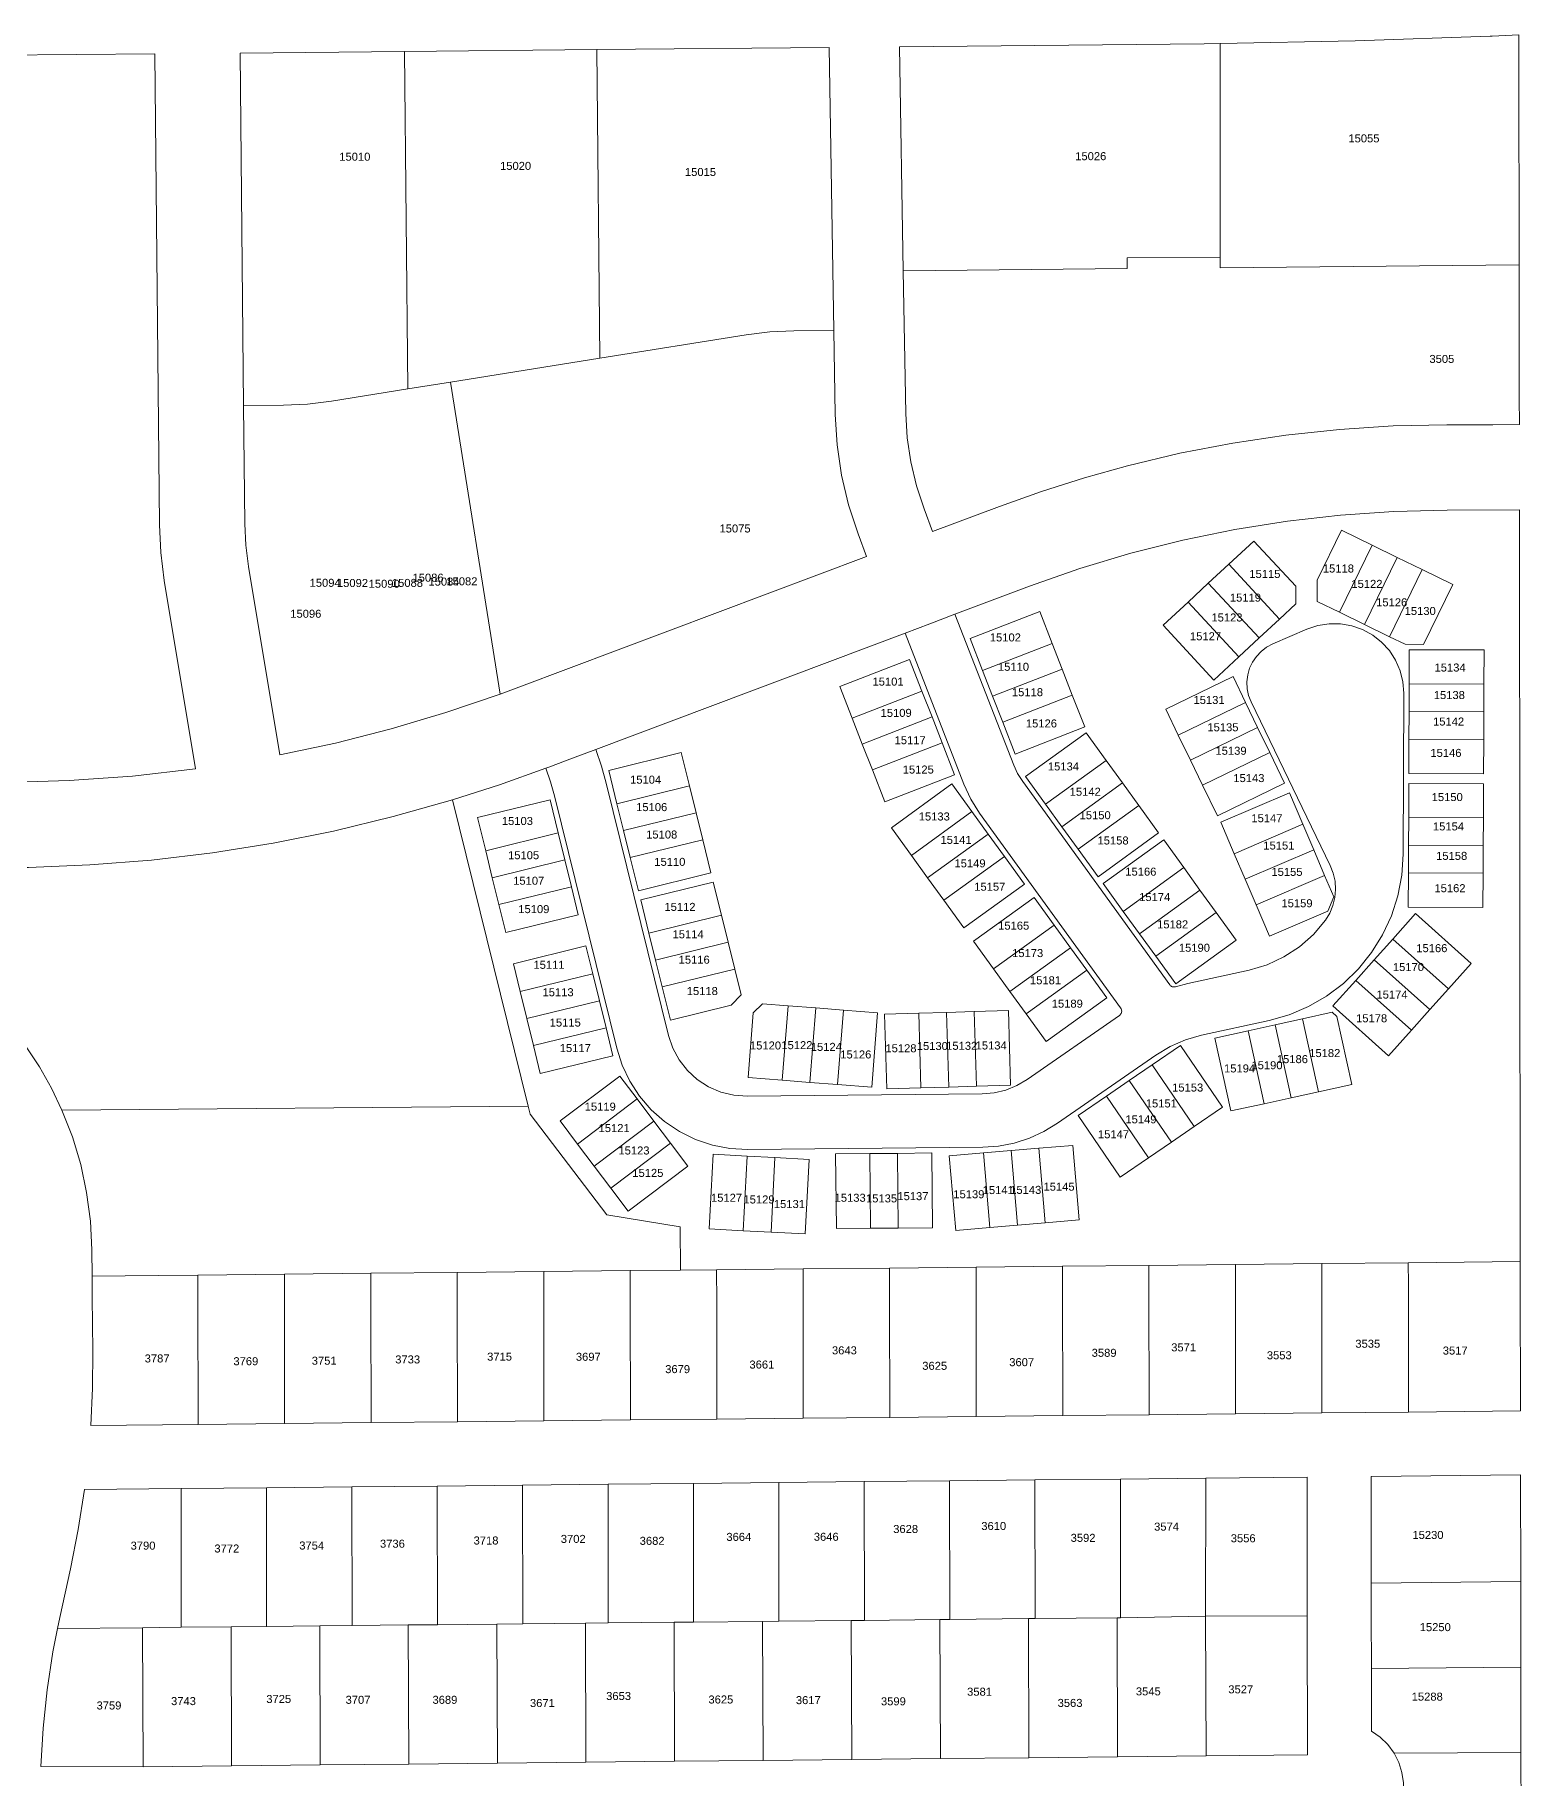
# Model space of a CAD drawing. Header units: feet. Extents: x 865220 to 5696323, y -2240498 to 1923703.
# Drawn here: x 2847644 to 2849036, y 958794 to 960427 of the extents above; entities that cross this region are included whole.
import ezdxf
from ezdxf.enums import TextEntityAlignment as Align

# ---------------------------------------------------------------- set-up
doc = ezdxf.new("R2010")
doc.units = ezdxf.units.FT
doc.header["$LTSCALE"] = 0.015
doc.header["$MEASUREMENT"] = 0
doc.layers.add('Dakota County Addresses', color=7, linetype='Continuous')
doc.layers.add('Dakota County Parcels', color=7, linetype='Continuous')
doc.styles.add('Dimensions 100', font='arial.ttf')

# ---------------------------------------------------------------- blocks, each defined once
blk = doc.blocks.new('ACMAP_ANN_TEMPLATE_Dakota County Addresses')
at = {"layer": 'Dakota County Addresses', "style": 'Dimensions 100'}
blk.add_attdef('DakotaCountyAddress', text='', height=50, dxfattribs=at).set_placement((0, 0), align=Align.CENTER)

msp = doc.modelspace()

# ---------------------------------------------------------------- linework, layer by layer
at = {"layer": 'Dakota County Parcels', "lineweight": 5}
for p, q in [((2849009.3, 960426.3), (2849007.2, 960426.2)), ((2849034.2, 960427.4), (2849009.3, 960426.3)), ((2849034.3, 960402.4), (2849034.2, 960427.4)), ((2847124.9, 960403.7), (2847756.5, 960409.7)), ((2847760.7, 959968.4), (2847756.5, 960409.7)), ((2847836.5, 960410.4), (2847990.4, 960411.9)), ((2847839.6, 960080.1), (2847836.5, 960410.4)), ((2847990.4, 960411.9), (2848170.4, 960413.6)), ((2847990.4, 960411.9), (2847993.4, 960095.6)), ((2848170.4, 960413.6), (2848388.1, 960415.7)), ((2848170.4, 960413.6), (2848173.2, 960124.4)), ((2848388.1, 960415.7), (2848392.6, 960150.3)), ((2848454.1, 960416.3), (2848739.4, 960419.1)), ((2848457.6, 960206.4), (2848454.1, 960416.3)), ((2848739.4, 960419.1), (2848754.3, 960419.5)), ((2848754.3, 960419.2), (2848754.5, 960219.2)), ((2849034.5, 960211.9), (2849034.3, 960402.4)), ((2848754.5, 960219.2), (2848667.4, 960218.4)), ((2848667.4, 960218.4), (2848667.4, 960208.4)), ((2848754.5, 960219.2), (2848754.5, 960209.2)), ((2848667.4, 960208.4), (2848457.6, 960206.4)), ((2848457.6, 960206.4), (2848459.9, 960072.7)), ((2848754.5, 960209.2), (2849034.5, 960211.9)), ((2849034.6, 960087.2), (2849034.5, 960211.9)), ((2848355.1, 960150), (2848392.6, 960150.3)), ((2848392.6, 960150.3), (2848393.9, 960071.6)), ((2848310.3, 960146.3), (2848173.2, 960124.4)), ((2848173.2, 960124.4), (2848033.3, 960102)), ((2848033.3, 960102), (2847993.4, 960095.6)), ((2848033.3, 960102), (2848080, 959809.6)), ((2847993.4, 960095.6), (2847921.9, 960084.2)), ((2849034.7, 960062.2), (2849034.6, 960087.2)), ((2847839.6, 960080.1), (2847877.1, 960080.4)), ((2847840.7, 959969.2), (2847839.6, 960080.1)), ((2848966.9, 960062.1), (2849009.7, 960062.1)), ((2849009.7, 960062.1), (2849034.7, 960062.2)), ((2848484.9, 959961.9), (2848547.6, 959985.5)), ((2848477, 959983.2), (2848484.9, 959961.9)), ((2848967, 959982.1), (2849034.8, 959982.2)), ((2849035.6, 959277.8), (2849034.8, 959982.2)), ((2848423.2, 959938.7), (2848415.2, 959959.9)), ((2848762.4, 959931.3), (2848785.8, 959953.1)), ((2848785.8, 959953.1), (2848825.2, 959910.7)), ((2848868.2, 959963.2), (2848845.2, 959916.3)), ((2848868.2, 959963.2), (2848896.9, 959949.2)), ((2848097.4, 959816.1), (2848423.2, 959938.7)), ((2848866.2, 959886.3), (2848896.9, 959949.2)), ((2848889.5, 959874.9), (2848920.3, 959937.7)), ((2848896.9, 959949.2), (2848920.3, 959937.7)), ((2848920.3, 959937.7), (2848943.6, 959926.3)), ((2847873.4, 959752.6), (2847844.2, 959929.2)), ((2848743.3, 959913.6), (2848762.4, 959931.3)), ((2848762.4, 959931.3), (2848810, 959880)), ((2848912.9, 959863.4), (2848943.6, 959926.3)), ((2848943.6, 959926.3), (2848972.4, 959912.3)), ((2847794.4, 959739.5), (2847765.2, 959916.2)), ((2848506, 959884.4), (2848575.8, 959910.7)), ((2848724.3, 959895.9), (2848743.3, 959913.6)), ((2848743.3, 959913.6), (2848791, 959862.3)), ((2848825.2, 959910.7), (2848825.4, 959894.3)), ((2848845.2, 959916.3), (2848845.4, 959896.5)), ((2848944.9, 959856.2), (2848972.4, 959912.3)), ((2848520.3, 959861.6), (2848585.5, 959887)), ((2848585.5, 959887), (2848597.1, 959857.2)), ((2848700.9, 959874.1), (2848724.3, 959895.9)), ((2848724.3, 959895.9), (2848772, 959844.6)), ((2848810, 959880), (2848825.4, 959894.3)), ((2848845.4, 959896.5), (2848866.2, 959886.3)), ((2848506, 959884.4), (2848561, 959743.2)), ((2848700.9, 959874.1), (2848748.5, 959822.8)), ((2848791, 959862.3), (2848810, 959880)), ((2848835.7, 959870.4), (2848803.6, 959856.6)), ((2848866.2, 959886.3), (2848889.5, 959874.9)), ((2848889.5, 959874.9), (2848912.9, 959863.4)), ((2848169.5, 959757.7), (2848459.2, 959866.8)), ((2848459.2, 959866.8), (2848514.4, 959725.1)), ((2848520.3, 959861.6), (2848531.9, 959831.8)), ((2848597.1, 959857.2), (2848531.9, 959831.8)), ((2848597.1, 959857.2), (2848606.5, 959833)), ((2848772, 959844.6), (2848791, 959862.3)), ((2848912.9, 959863.4), (2848927.6, 959856.3)), ((2848927.6, 959856.3), (2848944.9, 959856.2)), ((2848398.2, 959816.8), (2848463.4, 959842.2)), ((2848463.4, 959842.2), (2848475, 959812.4)), ((2848748.5, 959822.8), (2848772, 959844.6)), ((2848931.6, 959851.2), (2848931.5, 959819.2)), ((2848931.6, 959851.2), (2849001.6, 959851)), ((2849001.6, 959851), (2849001.5, 959819)), ((2848531.9, 959831.8), (2848541.3, 959807.6)), ((2848541.3, 959807.6), (2848606.5, 959833)), ((2848606.5, 959833), (2848615.9, 959808.7)), ((2848703.4, 959795.5), (2848766.5, 959826)), ((2848778.2, 959801.7), (2848766.5, 959826)), ((2848080, 959809.6), (2848097.4, 959816.1)), ((2848398.2, 959816.8), (2848409.8, 959787)), ((2848409.8, 959787), (2848475, 959812.4)), ((2848475, 959812.4), (2848484.5, 959788.2)), ((2848541.3, 959807.6), (2848550.7, 959783.4)), ((2848550.7, 959783.4), (2848615.9, 959808.7)), ((2848615.9, 959808.7), (2848627.5, 959778.9)), ((2848925.8, 959659.5), (2848926.4, 959810.5)), ((2848931.5, 959819.2), (2848931.4, 959793.2)), ((2848931.5, 959819.2), (2849001.5, 959819)), ((2849001.5, 959819), (2849001.4, 959793)), ((2848715.2, 959771.2), (2848703.4, 959795.5)), ((2848715.2, 959771.2), (2848778.2, 959801.7)), ((2848789.5, 959778.3), (2848778.2, 959801.7)), ((2848783.4, 959802.4), (2848857.6, 959648.9)), ((2848931.4, 959793.2), (2848931.3, 959767.3)), ((2848931.4, 959793.2), (2849001.4, 959793)), ((2849001.4, 959793), (2849001.3, 959767)), ((2848409.8, 959787), (2848419.2, 959762.8)), ((2848419.2, 959762.8), (2848484.5, 959788.2)), ((2848484.5, 959788.2), (2848493.9, 959763.9)), ((2848550.7, 959783.4), (2848562.3, 959753.5)), ((2848562.3, 959753.5), (2848627.5, 959778.9)), ((2848572.1, 959732.4), (2848628.8, 959773.4)), ((2848628.8, 959773.4), (2848647.6, 959747.5)), ((2848726.5, 959747.8), (2848789.5, 959778.3)), ((2848800.8, 959754.9), (2848789.5, 959778.3)), ((2848419.2, 959762.8), (2848428.6, 959738.6)), ((2848428.6, 959738.6), (2848493.9, 959763.9)), ((2848493.9, 959763.9), (2848505.5, 959734.1)), ((2848726.5, 959747.8), (2848715.2, 959771.2)), ((2848931.3, 959767.3), (2848931.1, 959735.3)), ((2848931.3, 959767.3), (2849001.3, 959767)), ((2849001.3, 959767), (2849001.1, 959735)), ((2848125.5, 959741.2), (2848122.7, 959740.1)), ((2848249.6, 959754.8), (2848181.6, 959738)), ((2848257.2, 959723.7), (2848249.6, 959754.8)), ((2848590.9, 959706.5), (2848647.6, 959747.5)), ((2848647.6, 959747.5), (2848662.8, 959726.5)), ((2848737.8, 959724.4), (2848726.5, 959747.8)), ((2848737.8, 959724.4), (2848800.8, 959754.9)), ((2848814.8, 959726.1), (2848800.8, 959754.9)), ((2848237.7, 959489.8), (2848179.3, 959726.3)), ((2848181.6, 959738), (2848189.3, 959706.9)), ((2848189.3, 959706.9), (2848257.2, 959723.7)), ((2848263.5, 959698.5), (2848257.2, 959723.7)), ((2848428.6, 959738.6), (2848440.2, 959708.7)), ((2848440.2, 959708.7), (2848505.5, 959734.1)), ((2848446.4, 959684.4), (2848503.1, 959725.5)), ((2848503.1, 959725.5), (2848521.9, 959699.5)), ((2848569.5, 959727.6), (2848707.2, 959537.2)), ((2848572.1, 959732.4), (2848590.9, 959706.5)), ((2848606.1, 959685.4), (2848662.8, 959726.5)), ((2848662.8, 959726.5), (2848678.1, 959705.4)), ((2848751.8, 959695.6), (2848737.8, 959724.4)), ((2848751.8, 959695.6), (2848814.8, 959726.1)), ((2848931.1, 959726), (2848931, 959694)), ((2848931.1, 959735.3), (2849001.1, 959735)), ((2848931.1, 959726), (2849001.1, 959725.7)), ((2849001.1, 959725.7), (2849001, 959693.7)), ((2848106.2, 959423.4), (2848035.3, 959710.5)), ((2848058.7, 959693.9), (2848126.7, 959710.6)), ((2848134.3, 959679.5), (2848126.7, 959710.6)), ((2848130.8, 959714.3), (2848189.2, 959477.8)), ((2848754.9, 959689.5), (2848819.3, 959717)), ((2848831.9, 959687.6), (2848819.3, 959717)), ((2848066.4, 959662.9), (2848058.7, 959693.9)), ((2848189.3, 959706.9), (2848195.5, 959681.7)), ((2848195.5, 959681.7), (2848263.5, 959698.5)), ((2848269.7, 959673.2), (2848263.5, 959698.5)), ((2848465.2, 959658.5), (2848521.9, 959699.5)), ((2848521.9, 959699.5), (2848537.1, 959678.5)), ((2848529, 959698.2), (2848661.2, 959515.5)), ((2848590.9, 959706.5), (2848606.1, 959685.4)), ((2848621.4, 959664.4), (2848678.1, 959705.4)), ((2848678.1, 959705.4), (2848696.8, 959679.5)), ((2848931, 959694), (2848930.9, 959668)), ((2848931, 959694), (2849001, 959693.7)), ((2849001, 959693.7), (2849000.9, 959667.7)), ((2848066.4, 959662.9), (2848134.3, 959679.5)), ((2848140.5, 959654.3), (2848134.3, 959679.5)), ((2848195.5, 959681.7), (2848201.8, 959656.4)), ((2848446.4, 959684.4), (2848465.2, 959658.5)), ((2848480.4, 959637.5), (2848537.1, 959678.5)), ((2848537.1, 959678.5), (2848552.3, 959657.4)), ((2848606.1, 959685.4), (2848621.4, 959664.4)), ((2848640.1, 959638.4), (2848696.8, 959679.5)), ((2848767.5, 959660.1), (2848754.9, 959689.5)), ((2848767.5, 959660.1), (2848831.9, 959687.6)), ((2848842.1, 959663.7), (2848831.9, 959687.6)), ((2848072.5, 959637.6), (2848066.4, 959662.9)), ((2848201.8, 959656.4), (2848269.7, 959673.2)), ((2848269.7, 959673.2), (2848277.4, 959642.2)), ((2848465.2, 959658.5), (2848480.4, 959637.5)), ((2848621.4, 959664.4), (2848640.1, 959638.4)), ((2848644.8, 959632), (2848701.5, 959673)), ((2848701.5, 959673), (2848720.3, 959647.1)), ((2848777.7, 959636.2), (2848767.5, 959660.1)), ((2848777.7, 959636.2), (2848842.1, 959663.7)), ((2848852.3, 959639.8), (2848842.1, 959663.7)), ((2848930.9, 959668), (2848930.8, 959642)), ((2848930.9, 959668), (2849000.9, 959667.7)), ((2849000.9, 959667.7), (2849000.8, 959641.7)), ((2848072.5, 959637.6), (2848140.5, 959654.3)), ((2848146.7, 959629), (2848140.5, 959654.3)), ((2848201.8, 959656.4), (2848209.4, 959625.4)), ((2848277.4, 959642.2), (2848209.4, 959625.4)), ((2848495.6, 959616.4), (2848552.3, 959657.4)), ((2848552.3, 959657.4), (2848571.1, 959631.5)), ((2848663.6, 959606), (2848720.3, 959647.1)), ((2848720.3, 959647.1), (2848735.5, 959626)), ((2848930.8, 959642), (2848930.6, 959610)), ((2848930.8, 959642), (2849000.8, 959641.7)), ((2849000.8, 959641.7), (2849000.6, 959609.7)), ((2848078.7, 959612.4), (2848072.5, 959637.6)), ((2848078.7, 959612.4), (2848146.7, 959629)), ((2848153.1, 959602.8), (2848146.7, 959629)), ((2848279.5, 959633.5), (2848211.6, 959616.7)), ((2848287.2, 959602.4), (2848279.5, 959633.5)), ((2848480.4, 959637.5), (2848495.6, 959616.4)), ((2848514.4, 959590.5), (2848571.1, 959631.5)), ((2848644.8, 959632), (2848663.6, 959606)), ((2848678.8, 959585), (2848735.5, 959626)), ((2848735.5, 959626), (2848750.8, 959604.9)), ((2848788, 959612.3), (2848777.7, 959636.2)), ((2848788, 959612.3), (2848852.3, 959639.8)), ((2848852.3, 959639.8), (2848860.9, 959619.8)), ((2848085.2, 959586.1), (2848078.7, 959612.4)), ((2848211.6, 959616.7), (2848219.3, 959585.7)), ((2848495.6, 959616.4), (2848514.4, 959590.5)), ((2848523.4, 959578), (2848580.1, 959619)), ((2848580.1, 959619), (2848598.9, 959593.1)), ((2848800.5, 959582.9), (2848788, 959612.3)), ((2848855.3, 959606.3), (2848860.9, 959619.8)), ((2848930.6, 959610), (2849000.6, 959609.7)), ((2848085.2, 959586.1), (2848153.1, 959602.8)), ((2848219.3, 959585.7), (2848287.2, 959602.4)), ((2848293.4, 959577.2), (2848287.2, 959602.4)), ((2848542.2, 959552.1), (2848598.9, 959593.1)), ((2848598.9, 959593.1), (2848614.1, 959572)), ((2848663.6, 959606), (2848678.8, 959585)), ((2848694.1, 959563.9), (2848750.8, 959604.9)), ((2848750.8, 959604.9), (2848769.5, 959579)), ((2848800.5, 959582.9), (2848855.3, 959606.3)), ((2848916.1, 959580.1), (2848937.5, 959603.9)), ((2848937.5, 959603.9), (2848989.6, 959557.2)), ((2848219.3, 959585.7), (2848225.5, 959560.4)), ((2848225.5, 959560.4), (2848293.4, 959577.2)), ((2848299.7, 959552), (2848293.4, 959577.2)), ((2848523.4, 959578), (2848542.2, 959552.1)), ((2848678.8, 959585), (2848694.1, 959563.9)), ((2848712.8, 959538), (2848769.5, 959579)), ((2848898.8, 959560.7), (2848916.1, 959580.1)), ((2848916.1, 959580.1), (2848968.3, 959533.4)), ((2848092.3, 959557), (2848160.3, 959573.7)), ((2848160.3, 959573.7), (2848166.7, 959547.4)), ((2848225.5, 959560.4), (2848231.7, 959535.2)), ((2848557.4, 959531), (2848614.1, 959572)), ((2848614.1, 959572), (2848629.4, 959551)), ((2848694.1, 959563.9), (2848712.8, 959538)), ((2848881.4, 959541.4), (2848898.8, 959560.7)), ((2848898.8, 959560.7), (2848950.9, 959514)), ((2848098.7, 959530.8), (2848092.3, 959557)), ((2848098.7, 959530.8), (2848166.7, 959547.4)), ((2848166.7, 959547.4), (2848172.9, 959522.2)), ((2848231.7, 959535.2), (2848299.7, 959552)), ((2848305.7, 959527.7), (2848299.7, 959552)), ((2848542.2, 959552.1), (2848557.4, 959531)), ((2848572.7, 959509.9), (2848629.4, 959551)), ((2848629.4, 959551), (2848648.1, 959525)), ((2848724.2, 959538.4), (2848781.6, 959551)), ((2848989.6, 959557.2), (2848968.3, 959533.4)), ((2848104.9, 959505.5), (2848098.7, 959530.8)), ((2848231.7, 959535.2), (2848239.4, 959504.1)), ((2848305.7, 959527.7), (2848296.3, 959518.2)), ((2848557.4, 959531), (2848572.7, 959509.9)), ((2848712.7, 959535.4), (2848724.2, 959538.4)), ((2848860.1, 959517.5), (2848881.4, 959541.4)), ((2848881.4, 959541.4), (2848933.6, 959494.7)), ((2848968.3, 959533.4), (2848950.9, 959514)), ((2848104.9, 959505.5), (2848172.9, 959522.2)), ((2848172.9, 959522.2), (2848179.1, 959496.9)), ((2848239.4, 959504.1), (2848296.3, 959518.2)), ((2848317.1, 959510.8), (2848325.7, 959519.5)), ((2848325.7, 959519.5), (2848349.7, 959517.6)), ((2848349.7, 959517.6), (2848344.2, 959447.9)), ((2848349.7, 959517.6), (2848375.7, 959515.6)), ((2848375.7, 959515.6), (2848370.1, 959445.8)), ((2848375.7, 959515.6), (2848401.6, 959513.5)), ((2848401.6, 959513.5), (2848396.1, 959443.8)), ((2848401.6, 959513.5), (2848433.5, 959511)), ((2848433.5, 959511), (2848428, 959441.2)), ((2848472.1, 959510.6), (2848498.1, 959511.3)), ((2848498.1, 959511.3), (2848524.1, 959512.1)), ((2848498.1, 959511.3), (2848500.1, 959441.4)), ((2848524.1, 959512.1), (2848556, 959513)), ((2848524.1, 959512.1), (2848526.1, 959442.1)), ((2848556, 959513), (2848558.1, 959443.1)), ((2848591.4, 959484), (2848648.1, 959525)), ((2848831.4, 959505.3), (2848859.3, 959511.5)), ((2848859.3, 959511.5), (2848863.6, 959507.6)), ((2848860.1, 959517.5), (2848912.2, 959470.8)), ((2848950.9, 959514), (2848933.6, 959494.7)), ((2848111.1, 959480.3), (2848104.9, 959505.5)), ((2848111.1, 959480.3), (2848179.1, 959496.9)), ((2848179.1, 959496.9), (2848185.5, 959470.7)), ((2848317.1, 959510.8), (2848312.3, 959450.4)), ((2848440.1, 959509.6), (2848472.1, 959510.6)), ((2848440.1, 959509.6), (2848442.2, 959439.7)), ((2848472.1, 959510.6), (2848474.1, 959440.6)), ((2848572.7, 959509.9), (2848591.4, 959484)), ((2848660, 959508.5), (2848573.5, 959448.4)), ((2848736.8, 959489.9), (2848800.2, 959503.9)), ((2848780.6, 959494.2), (2848806, 959499.8)), ((2848806, 959499.8), (2848831.4, 959505.3)), ((2848806, 959499.8), (2848821, 959431.4)), ((2848831.4, 959505.3), (2848846.4, 959437)), ((2848863.6, 959507.6), (2848877.7, 959443.9)), ((2848933.6, 959494.7), (2848912.2, 959470.8)), ((2848117.5, 959454.1), (2848111.1, 959480.3)), ((2848690.8, 959462.2), (2848717.2, 959480.2)), ((2848717.2, 959480.2), (2848756.6, 959422.4)), ((2848749.3, 959487.3), (2848780.6, 959494.2)), ((2848749.3, 959487.3), (2848764.4, 959419)), ((2848780.6, 959494.2), (2848795.6, 959425.8)), ((2848117.5, 959454.1), (2848185.5, 959470.7)), ((2848602, 959407.4), (2848694.2, 959471.3)), ((2848669.3, 959447.5), (2848690.8, 959462.2)), ((2848690.8, 959462.2), (2848730.2, 959404.4)), ((2848136.2, 959409.6), (2848192, 959451.7)), ((2848208.3, 959430.2), (2848192, 959451.7)), ((2848312.3, 959450.4), (2848344.2, 959447.9)), ((2848344.2, 959447.9), (2848370.1, 959445.8)), ((2848370.1, 959445.8), (2848396.1, 959443.8)), ((2848647.8, 959432.9), (2848669.3, 959447.5)), ((2848669.3, 959447.5), (2848708.7, 959389.7)), ((2848152.4, 959388), (2848208.3, 959430.2)), ((2848223.9, 959409.4), (2848208.3, 959430.2)), ((2848531.5, 959435), (2848311.3, 959432.8)), ((2848396.1, 959443.8), (2848428, 959441.2)), ((2848442.2, 959439.7), (2848474.1, 959440.6)), ((2848474.1, 959440.6), (2848500.1, 959441.4)), ((2848500.1, 959441.4), (2848526.1, 959442.1)), ((2848526.1, 959442.1), (2848558.1, 959443.1)), ((2848621.4, 959414.8), (2848647.8, 959432.9)), ((2848647.8, 959432.9), (2848687.3, 959375.1)), ((2848821, 959431.4), (2848795.6, 959425.8)), ((2848846.4, 959437), (2848821, 959431.4)), ((2848877.7, 959443.9), (2848846.4, 959437)), ((2848106.2, 959423.4), (2847669.4, 959419.7)), ((2848108, 959416), (2848106.2, 959423.4)), ((2848179.8, 959321.5), (2848108, 959416)), ((2848621.4, 959414.8), (2848660.8, 959357)), ((2848756.6, 959422.4), (2848730.2, 959404.4)), ((2848795.6, 959425.8), (2848764.4, 959419)), ((2848152.4, 959388), (2848136.2, 959409.6)), ((2848168.1, 959367.3), (2848223.9, 959409.4)), ((2848239.6, 959388.7), (2848223.9, 959409.4)), ((2848730.2, 959404.4), (2848708.7, 959389.7)), ((2848168.1, 959367.3), (2848152.4, 959388)), ((2848183.7, 959346.5), (2848239.6, 959388.7)), ((2848255.9, 959367.1), (2848239.6, 959388.7)), ((2848311.8, 959382.8), (2848532, 959385.1)), ((2848532.6, 959379.6), (2848558.5, 959381.8)), ((2848558.5, 959381.8), (2848584.4, 959384)), ((2848558.5, 959381.8), (2848564.5, 959312)), ((2848584.4, 959384), (2848616.3, 959386.7)), ((2848584.4, 959384), (2848590.4, 959314.2)), ((2848616.3, 959386.7), (2848622.3, 959316.9)), ((2848708.7, 959389.7), (2848687.3, 959375.1)), ((2848183.7, 959346.5), (2848168.1, 959367.3)), ((2848200, 959325), (2848255.9, 959367.1)), ((2848275.8, 959308.5), (2848279.5, 959378.4)), ((2848279.5, 959378.4), (2848311.4, 959376.7)), ((2848307.7, 959306.8), (2848311.4, 959376.7)), ((2848311.4, 959376.7), (2848337.4, 959375.3)), ((2848333.7, 959305.4), (2848337.4, 959375.3)), ((2848337.4, 959375.3), (2848369.4, 959373.6)), ((2848365.7, 959303.7), (2848369.4, 959373.6)), ((2848394.2, 959378.7), (2848426.2, 959379)), ((2848394.9, 959308.7), (2848394.2, 959378.7)), ((2848426.2, 959379), (2848452.2, 959379.2)), ((2848426.9, 959309), (2848426.2, 959379)), ((2848452.2, 959379.2), (2848484.2, 959379.6)), ((2848452.9, 959309.3), (2848452.2, 959379.2)), ((2848484.9, 959309.6), (2848484.2, 959379.6)), ((2848500.7, 959376.8), (2848532.6, 959379.6)), ((2848500.7, 959376.8), (2848506.7, 959307.1)), ((2848532.6, 959379.6), (2848538.6, 959309.8)), ((2848687.3, 959375.1), (2848660.8, 959357)), ((2848200, 959325), (2848183.7, 959346.5)), ((2848248.7, 959310.3), (2848179.8, 959321.5)), ((2848622.3, 959316.9), (2848590.4, 959314.2)), ((2848249, 959269.8), (2848248.7, 959310.3)), ((2848307.7, 959306.8), (2848275.8, 959308.5)), ((2848333.7, 959305.4), (2848307.7, 959306.8)), ((2848365.7, 959303.7), (2848333.7, 959305.4)), ((2848426.9, 959309), (2848394.9, 959308.7)), ((2848452.9, 959309.3), (2848426.9, 959309)), ((2848484.9, 959309.6), (2848452.9, 959309.3)), ((2848538.6, 959309.8), (2848506.7, 959307.1)), ((2848564.5, 959312), (2848538.6, 959309.8)), ((2848590.4, 959314.2), (2848564.5, 959312)), ((2847697.7, 959264.2), (2847697.5, 959289)), ((2847796.8, 959265.2), (2847877.8, 959266)), ((2847877.8, 959266), (2847958.8, 959266.9)), ((2847958.8, 959266.9), (2848039.8, 959267.7)), ((2848039.8, 959267.7), (2848120.8, 959268.5)), ((2848120.8, 959268.5), (2848201.7, 959269.4)), ((2848201.7, 959269.4), (2848249, 959269.8)), ((2848249, 959269.8), (2848282.7, 959270.2)), ((2848282.7, 959270.2), (2848363.7, 959271)), ((2848363.7, 959271), (2848444.7, 959271.8)), ((2848444.7, 959271.8), (2848525.7, 959272.7)), ((2848525.7, 959272.7), (2848606.7, 959273.5)), ((2848606.7, 959273.5), (2848687.7, 959274.3)), ((2848687.7, 959274.3), (2848768.7, 959275.1)), ((2848768.7, 959275.1), (2848849.6, 959276)), ((2848849.6, 959276), (2848930.6, 959276.8)), ((2848930.6, 959276.8), (2849035.6, 959277.8)), ((2847697.7, 959264.2), (2847759.5, 959264.8)), ((2847759.5, 959264.8), (2847796.8, 959265.2)), ((2848768.8, 959135.1), (2848849.8, 959136)), ((2848849.8, 959136), (2848930.8, 959136.8)), ((2848930.8, 959136.8), (2849035.8, 959137.9)), ((2847696.5, 959124.2), (2847797, 959125.2)), ((2847797, 959125.2), (2847878, 959126.1)), ((2847878, 959126.1), (2847959, 959126.9)), ((2847959, 959126.9), (2848039.9, 959127.7)), ((2848039.9, 959127.7), (2848120.9, 959128.5)), ((2848120.9, 959128.5), (2848201.9, 959129.4)), ((2848201.9, 959129.4), (2848282.9, 959130.2)), ((2848282.9, 959130.2), (2848363.9, 959131)), ((2848363.9, 959131), (2848444.9, 959131.8)), ((2848444.9, 959131.8), (2848525.9, 959132.7)), ((2848525.9, 959132.7), (2848606.9, 959133.5)), ((2848606.9, 959133.5), (2848687.8, 959134.3)), ((2848687.8, 959134.3), (2848768.8, 959135.1)), ((2848181, 959069.1), (2848261, 959070)), ((2848261, 959070), (2848341, 959070.8)), ((2848261.1, 958940), (2848261, 959070)), ((2848341, 959070.8), (2848420.9, 959071.6)), ((2848341.1, 958940.8), (2848341, 959070.8)), ((2848420.9, 959071.6), (2848500.9, 959072.4)), ((2848421.1, 958941.6), (2848420.9, 959071.6)), ((2848500.9, 959072.4), (2848580.9, 959073.2)), ((2848501.1, 958942.4), (2848500.9, 959072.4)), ((2848580.9, 959073.2), (2848660.9, 959074)), ((2848581.1, 958943.2), (2848580.9, 959073.2)), ((2848660.9, 959074), (2848740.9, 959074.9)), ((2848661.1, 958944.1), (2848660.9, 959074)), ((2848740.8, 958945.6), (2848740.9, 959074.9)), ((2848740.9, 959074.9), (2848835.9, 959075.8)), ((2848835.9, 959075.8), (2848836, 958945.8)), ((2848895.9, 959076.4), (2849035.8, 959077.9)), ((2848896, 958976.4), (2848895.9, 959076.4)), ((2849035.8, 959077.9), (2849036, 958977.9)), ((2847690.5, 959064.1), (2847781.1, 959065.1)), ((2847781.1, 959065.1), (2847861, 959065.9)), ((2847781.2, 958935.1), (2847781.1, 959065.1)), ((2847861, 959065.9), (2847941, 959066.7)), ((2847861.2, 958935.9), (2847861, 959065.9)), ((2847941, 959066.7), (2848021, 959067.5)), ((2847941.2, 958936.7), (2847941, 959066.7)), ((2848021, 959067.5), (2848101, 959068.3)), ((2848021.2, 958937.5), (2848021, 959067.5)), ((2848101, 959068.3), (2848181, 959069.1)), ((2848101.2, 958938.3), (2848101, 959068.3)), ((2848181.1, 958939.2), (2848181, 959069.1)), ((2847667.4, 958944.3), (2847677.4, 958989.8)), ((2848896, 958976.4), (2849036, 958977.9)), ((2848896, 958946.4), (2848896, 958976.4)), ((2849036, 958977.9), (2849036.1, 958897.9)), ((2847667.4, 958944.3), (2847665.2, 958933.9)), ((2848159.9, 958938.9), (2848181.1, 958939.2)), ((2848181.1, 958939.2), (2848242.8, 958939.8)), ((2848242.8, 958939.8), (2848261.1, 958940)), ((2848243.3, 958809.6), (2848242.8, 958939.8)), ((2848261.1, 958940), (2848325.8, 958940.6)), ((2848325.8, 958940.6), (2848341.1, 958940.8)), ((2848326.3, 958810.4), (2848325.8, 958940.6)), ((2848341.1, 958940.8), (2848408.8, 958941.5)), ((2848408.8, 958941.5), (2848421.1, 958941.6)), ((2848409.3, 958811.2), (2848408.8, 958941.5)), ((2848421.1, 958941.6), (2848491.8, 958942.3)), ((2848491.8, 958942.3), (2848501.1, 958942.4)), ((2848492.3, 958812.1), (2848491.8, 958942.3)), ((2848501.1, 958942.4), (2848574.8, 958943.2)), ((2848574.8, 958943.2), (2848581.1, 958943.2)), ((2848575.2, 958812.9), (2848574.8, 958943.2)), ((2848581.1, 958943.2), (2848657.8, 958944)), ((2848657.8, 958944), (2848661.1, 958944.1)), ((2848658.2, 958813.8), (2848657.8, 958944)), ((2848661.1, 958944.1), (2848740.8, 958945.6)), ((2848740.8, 958945.6), (2848836, 958945.8)), ((2848741.2, 958814.6), (2848740.8, 958945.6)), ((2848836, 958945.8), (2848836.2, 958815.6)), ((2848896, 958946.4), (2848896.1, 958896.5)), ((2847665.2, 958933.9), (2847661, 958912)), ((2847665.2, 958933.9), (2847744.9, 958934.7)), ((2847744.9, 958934.7), (2847760.6, 958934.9)), ((2847745.4, 958804.5), (2847744.9, 958934.7)), ((2847760.6, 958934.9), (2847781.2, 958935.1)), ((2847781.2, 958935.1), (2847827.9, 958935.6)), ((2847827.9, 958935.6), (2847861.2, 958935.9)), ((2847828.4, 958805.4), (2847827.9, 958935.6)), ((2847861.2, 958935.9), (2847910.9, 958936.4)), ((2847910.9, 958936.4), (2847941.2, 958936.7)), ((2847911.3, 958806.2), (2847910.9, 958936.4)), ((2847941.2, 958936.7), (2847993.9, 958937.3)), ((2847993.9, 958937.3), (2848021.2, 958937.5)), ((2847994.3, 958807), (2847993.9, 958937.3)), ((2848021.2, 958937.5), (2848076.9, 958938.1)), ((2848076.9, 958938.1), (2848101.2, 958938.3)), ((2848077.3, 958807.9), (2848076.9, 958938.1)), ((2848101.2, 958938.3), (2848159.9, 958938.9)), ((2848160.3, 958808.7), (2848159.9, 958938.9)), ((2848896.1, 958896.5), (2849036.1, 958897.9)), ((2848896.1, 958896.5), (2848896.2, 958837.9)), ((2849036.1, 958897.9), (2849036.2, 958817.9)), ((2848077.3, 958807.9), (2848160.3, 958808.7)), ((2848160.3, 958808.7), (2848243.3, 958809.6)), ((2848243.3, 958809.6), (2848326.3, 958810.4)), ((2848326.3, 958810.4), (2848409.3, 958811.2)), ((2848409.3, 958811.2), (2848492.3, 958812.1)), ((2848492.3, 958812.1), (2848575.2, 958812.9)), ((2848575.2, 958812.9), (2848658.2, 958813.8)), ((2848658.2, 958813.8), (2848741.2, 958814.6)), ((2848741.2, 958814.6), (2848836.2, 958815.6)), ((2848917.4, 958817.2), (2849036.2, 958817.9)), ((2849036.2, 958817.9), (2849036.3, 958665.6)), ((2847649.7, 958804.7), (2847745.4, 958804.5)), ((2847745.4, 958804.5), (2847828.4, 958805.4)), ((2847828.4, 958805.4), (2847911.3, 958806.2)), ((2847911.3, 958806.2), (2847994.3, 958807)), ((2847994.3, 958807), (2848077.3, 958807.9))]:
    msp.add_line(p, q, dxfattribs=at)
for points in [[(2848754.3, 960419.2), (2848880.8, 960421.7), (2849007.2, 960426.2)], [(2848310.3, 960146.3), (2848332.7, 960149), (2848355.1, 960150)], [(2847877.1, 960080.4), (2847899.5, 960081.5), (2847921.9, 960084.2)], [(2848415.2, 959959.9), (2848406.3, 959987), (2848399.8, 960014.8), (2848395.6, 960043.1), (2848393.9, 960071.6)], [(2848459.9, 960072.7), (2848461.3, 960049.8), (2848464.6, 960027.2), (2848469.8, 960004.9), (2848477, 959983.2)], [(2848966.9, 960062.1), (2848916.5, 960061), (2848866.2, 960057.7), (2848816, 960052.3), (2848766.2, 960044.9), (2848716.7, 960035.3), (2848667.7, 960023.6)], [(2848667.7, 960023.6), (2848627.2, 960012.3), (2848587.2, 959999.6), (2848547.6, 959985.5)], [(2847765.2, 959916.2), (2847762, 959942.2), (2847760.7, 959968.4)], [(2847844.2, 959929.2), (2847841.7, 959949.1), (2847840.7, 959969.2)], [(2848575.8, 959910.7), (2848623, 959927.2), (2848670.8, 959941.6), (2848719.3, 959953.8), (2848768.2, 959963.9), (2848817.5, 959971.8), (2848867.2, 959977.4), (2848917, 959980.9), (2848967, 959982.1)], [(2848459.2, 959866.8), (2848482.6, 959875.6), (2848506, 959884.4)], [(2848926.4, 959810.5), (2848925.6, 959821.2), (2848923, 959831.6), (2848918.8, 959841.4), (2848912.9, 959850.4), (2848905.7, 959858.3), (2848897.3, 959865), (2848887.9, 959870.1), (2848877.8, 959873.6), (2848867.2, 959875.5), (2848856.5, 959875.5), (2848845.9, 959873.8), (2848835.7, 959870.4)], [(2848803.6, 959856.6), (2848797.9, 959853.5), (2848792.8, 959849.6), (2848788.3, 959845), (2848784.7, 959839.6), (2848781.9, 959833.8), (2848780.2, 959827.6), (2848779.4, 959821.2), (2848779.7, 959814.7), (2848781.1, 959808.4), (2848783.4, 959802.4)], [(2847873.4, 959752.6), (2847925.8, 959763.8), (2847977.8, 959777.1), (2848029.2, 959792.4), (2848080, 959809.6)], [(2848125.5, 959741.2), (2848147.8, 959749.6), (2848169.5, 959757.7)], [(2848179.3, 959726.3), (2848174.9, 959742.2), (2848169.5, 959757.7)], [(2847380.2, 959745.4), (2847439, 959737), (2847498.1, 959731.1), (2847557.4, 959727.8), (2847616.8, 959726.9), (2847676.2, 959728.6), (2847735.4, 959732.8), (2847794.4, 959739.5)], [(2848122.7, 959740.1), (2848079.2, 959724.6), (2848035.3, 959710.5)], [(2848130.8, 959714.3), (2848127.1, 959727.3), (2848122.7, 959740.1)], [(2848561, 959743.2), (2848564.7, 959735.1), (2848569.5, 959727.6)], [(2848514.4, 959725.1), (2848520.8, 959711.2), (2848529, 959698.2)], [(2848035.3, 959710.5), (2847979.8, 959694.8), (2847923.8, 959681.3), (2847867.3, 959670), (2847810.4, 959661), (2847753.2, 959654.1), (2847695.7, 959649.5), (2847638.1, 959647.2), (2847580.5, 959647.1)], [(2848800.2, 959503.9), (2848819.1, 959509.2), (2848837.1, 959516.9), (2848854.1, 959526.7), (2848869.8, 959538.5), (2848883.9, 959552.2), (2848896.2, 959567.4), (2848906.6, 959584.1), (2848914.9, 959601.9), (2848920.9, 959620.6), (2848924.5, 959639.9), (2848925.8, 959659.5)], [(2848857.6, 959648.9), (2848860.4, 959641.8), (2848862.1, 959634.3), (2848862.6, 959626.6), (2848861.9, 959619), (2848860.1, 959611.5), (2848857.1, 959604.5), (2848853.1, 959597.9)], [(2848853.1, 959597.9), (2848841.9, 959584.5), (2848828.8, 959572.9), (2848814.2, 959563.3), (2848798.4, 959556), (2848781.6, 959551)], [(2848707.2, 959537.2), (2848707.7, 959536.6), (2848708.3, 959536.1), (2848708.9, 959535.7), (2848709.6, 959535.4), (2848710.4, 959535.2), (2848711.1, 959535.2), (2848711.9, 959535.2), (2848712.7, 959535.4)], [(2848661.2, 959515.5), (2848661.6, 959514.8), (2848661.9, 959514.1), (2848662.1, 959513.3), (2848662.2, 959512.5), (2848662.1, 959511.7), (2848661.9, 959511), (2848661.6, 959510.2), (2848661.1, 959509.6), (2848660.6, 959509), (2848660, 959508.5)], [(2847635.8, 959479.2), (2847648.4, 959460.2), (2847659.6, 959440.3), (2847669.4, 959419.7)], [(2848311.3, 959432.8), (2848298.8, 959433.7), (2848286.6, 959436.7), (2848275.1, 959441.7), (2848264.6, 959448.5), (2848255.4, 959457), (2848247.7, 959466.9), (2848241.7, 959477.9), (2848237.7, 959489.8)], [(2848694.2, 959471.3), (2848707.6, 959479.4), (2848721.9, 959485.6), (2848736.8, 959489.9)], [(2848311.8, 959382.8), (2848295.1, 959383.8), (2848278.7, 959386.9), (2848262.8, 959392.3), (2848247.8, 959399.7), (2848234, 959409), (2848221.5, 959420.1), (2848210.6, 959432.8), (2848201.4, 959446.8), (2848194.3, 959461.9), (2848189.2, 959477.8)], [(2848573.5, 959448.4), (2848563.9, 959442.8), (2848553.5, 959438.6), (2848542.6, 959436), (2848531.5, 959435)], [(2847669.4, 959419.7), (2847679.2, 959394.6), (2847687, 959368.9), (2847692.6, 959342.5), (2847696.1, 959315.8), (2847697.5, 959289)], [(2848602, 959407.4), (2848589.3, 959399.6), (2848575.7, 959393.4), (2848561.5, 959388.9), (2848546.9, 959386.1), (2848532, 959385.1)], [(2847878, 959126.1), (2847877.8, 959246.1), (2847877.8, 959266)], [(2847959, 959126.9), (2847958.8, 959236.9), (2847958.8, 959246.9), (2847958.8, 959266.9)], [(2848039.9, 959127.7), (2848039.8, 959237.7), (2848039.8, 959267.7)], [(2848120.9, 959128.5), (2848120.8, 959238.5), (2848120.8, 959268.5)], [(2848201.9, 959129.4), (2848201.8, 959239.4), (2848201.7, 959269.4)], [(2848282.9, 959130.2), (2848282.8, 959240.2), (2848282.7, 959270.2)], [(2848363.9, 959131), (2848363.8, 959241), (2848363.7, 959271)], [(2848444.9, 959131.8), (2848444.7, 959241.8), (2848444.7, 959271.8)], [(2848525.9, 959132.7), (2848525.7, 959242.7), (2848525.7, 959252.7), (2848525.7, 959272.7)], [(2848606.9, 959133.5), (2848606.7, 959253.5), (2848606.7, 959273.5)], [(2848687.8, 959134.3), (2848687.7, 959254.3), (2848687.7, 959274.3)], [(2848768.8, 959135.1), (2848768.7, 959255.1), (2848768.7, 959275.1)], [(2848849.8, 959136), (2848849.7, 959256), (2848849.6, 959276)], [(2848930.8, 959136.8), (2848930.7, 959256.8), (2848930.6, 959276.8)], [(2849035.8, 959137.9), (2849035.6, 959257.9), (2849035.6, 959277.8)], [(2847698.4, 959194.2), (2847697.9, 959244.2), (2847697.7, 959264.2)], [(2847797, 959125.2), (2847796.8, 959245.2), (2847796.8, 959265.2)], [(2847696.5, 959124.2), (2847698.1, 959159.2), (2847698.4, 959194.2)], [(2847677.4, 958989.8), (2847684.7, 959026.9), (2847690.5, 959064.1)], [(2847661, 958912), (2847655.6, 958876.4), (2847651.8, 958840.6), (2847649.7, 958804.7)], [(2848896.2, 958837.9), (2848904.4, 958832.2), (2848911.5, 958825.2), (2848917.4, 958817.2)], [(2848917.4, 958817.2), (2848921.8, 958808.4), (2848924.7, 958799.1), (2848926.1, 958789.4), (2848925.9, 958779.6), (2848924.1, 958770), (2848920.7, 958760.8), (2848915.9, 958752.3)]]:
    msp.add_lwpolyline(points, dxfattribs=at)

# ---------------------------------------------------------------- block references
at = {"layer": 'Dakota County Addresses', "lineweight": 5, "xscale": 0.15, "yscale": 0.15, "zscale": 0.15}
for p, values in [((2848889.1, 960326.7), {'DakotaCountyAddress': '15055'}), ((2847943.8, 960309.5), {'DakotaCountyAddress': '15010'}), ((2848633.2, 960310), {'DakotaCountyAddress': '15026'}), ((2848094.4, 960300.9), {'DakotaCountyAddress': '15020'}), ((2848267.6, 960295.2), {'DakotaCountyAddress': '15015'}), ((2848962.1, 960120), {'DakotaCountyAddress': '3505'}), ((2848300, 959961.1), {'DakotaCountyAddress': '15075'}), ((2848012.4, 959915), {'DakotaCountyAddress': '15086'}), ((2848796.3, 959918.5), {'DakotaCountyAddress': '15115'}), ((2848865.2, 959923.6), {'DakotaCountyAddress': '15118'}), ((2847916, 959910.2), {'DakotaCountyAddress': '15094'}), ((2847941.6, 959910), {'DakotaCountyAddress': '15092'}), ((2847971.3, 959909.3), {'DakotaCountyAddress': '15090'}), ((2847993.1, 959910.1), {'DakotaCountyAddress': '15088'}), ((2848027.3, 959911.3), {'DakotaCountyAddress': '15084'}), ((2848044.1, 959911.6), {'DakotaCountyAddress': '15082'}), ((2848778.1, 959896.3), {'DakotaCountyAddress': '15119'}), ((2848891.9, 959909.2), {'DakotaCountyAddress': '15122'}), ((2847897.9, 959881.2), {'DakotaCountyAddress': '15096'}), ((2848915.1, 959891.9), {'DakotaCountyAddress': '15126'}), ((2848941.8, 959883.8), {'DakotaCountyAddress': '15130'}), ((2848760.8, 959877.7), {'DakotaCountyAddress': '15123'}), ((2848553.2, 959859), {'DakotaCountyAddress': '15102'}), ((2848740.7, 959860.1), {'DakotaCountyAddress': '15127'}), ((2848560.8, 959831.5), {'DakotaCountyAddress': '15110'}), ((2848969.8, 959830.8), {'DakotaCountyAddress': '15134'}), ((2848443.3, 959817.6), {'DakotaCountyAddress': '15101'}), ((2848573.9, 959807.7), {'DakotaCountyAddress': '15118'}), ((2848744, 959800.4), {'DakotaCountyAddress': '15131'}), ((2848969.1, 959805), {'DakotaCountyAddress': '15138'}), ((2848450.9, 959788.3), {'DakotaCountyAddress': '15109'}), ((2848587, 959778.4), {'DakotaCountyAddress': '15126'}), ((2848757, 959774.8), {'DakotaCountyAddress': '15135'}), ((2848968.4, 959780.2), {'DakotaCountyAddress': '15142'}), ((2848464, 959762.7), {'DakotaCountyAddress': '15117'}), ((2848764.6, 959752.8), {'DakotaCountyAddress': '15139'}), ((2848965.9, 959750.8), {'DakotaCountyAddress': '15146'}), ((2848471.6, 959735.2), {'DakotaCountyAddress': '15125'}), ((2848607.6, 959738.1), {'DakotaCountyAddress': '15134'}), ((2848216.2, 959725.7), {'DakotaCountyAddress': '15104'}), ((2848781.3, 959727.2), {'DakotaCountyAddress': '15143'}), ((2848221.9, 959700), {'DakotaCountyAddress': '15106'}), ((2848628, 959714.4), {'DakotaCountyAddress': '15142'}), ((2848967.1, 959709.4), {'DakotaCountyAddress': '15150'}), ((2848096.1, 959687), {'DakotaCountyAddress': '15103'}), ((2848486.6, 959691.2), {'DakotaCountyAddress': '15133'}), ((2848637.3, 959692.4), {'DakotaCountyAddress': '15150'}), ((2848798.2, 959689.6), {'DakotaCountyAddress': '15147'}), ((2848231.3, 959674.3), {'DakotaCountyAddress': '15108'}), ((2848507, 959669.3), {'DakotaCountyAddress': '15141'}), ((2848654.1, 959668.7), {'DakotaCountyAddress': '15158'}), ((2848968.3, 959681.9), {'DakotaCountyAddress': '15154'}), ((2848101.9, 959654.9), {'DakotaCountyAddress': '15105'}), ((2848809.4, 959664), {'DakotaCountyAddress': '15151'}), ((2848971.3, 959654.3), {'DakotaCountyAddress': '15158'}), ((2848238.9, 959648.7), {'DakotaCountyAddress': '15110'}), ((2848520.1, 959647.3), {'DakotaCountyAddress': '15149'}), ((2848680.1, 959639.5), {'DakotaCountyAddress': '15166'}), ((2848817, 959639.3), {'DakotaCountyAddress': '15155'}), ((2848106.7, 959631), {'DakotaCountyAddress': '15107'}), ((2848538.6, 959625.4), {'DakotaCountyAddress': '15157'}), ((2848969.7, 959624), {'DakotaCountyAddress': '15162'}), ((2848111.5, 959604.4), {'DakotaCountyAddress': '15109'}), ((2848248.4, 959606.5), {'DakotaCountyAddress': '15112'}), ((2848693.1, 959615.7), {'DakotaCountyAddress': '15174'}), ((2848826.4, 959609.9), {'DakotaCountyAddress': '15159'}), ((2848561, 959588.9), {'DakotaCountyAddress': '15165'}), ((2848709.9, 959590.1), {'DakotaCountyAddress': '15182'}), ((2848256, 959580.8), {'DakotaCountyAddress': '15114'}), ((2848261.7, 959557), {'DakotaCountyAddress': '15116'}), ((2848574.1, 959563.2), {'DakotaCountyAddress': '15173'}), ((2848730.3, 959568.2), {'DakotaCountyAddress': '15190'}), ((2848952.7, 959567.8), {'DakotaCountyAddress': '15166'}), ((2848125.7, 959552.2), {'DakotaCountyAddress': '15111'}), ((2848590.8, 959537.7), {'DakotaCountyAddress': '15181'}), ((2848930.8, 959550.1), {'DakotaCountyAddress': '15170'}), ((2848134.2, 959526.5), {'DakotaCountyAddress': '15113'}), ((2848269.3, 959527.6), {'DakotaCountyAddress': '15118'}), ((2848915.4, 959524.3), {'DakotaCountyAddress': '15174'}), ((2848611.2, 959515.8), {'DakotaCountyAddress': '15189'}), ((2848140.9, 959498.1), {'DakotaCountyAddress': '15115'}), ((2848896.3, 959502.1), {'DakotaCountyAddress': '15178'}), ((2848150.3, 959474.2), {'DakotaCountyAddress': '15117'}), ((2848328.5, 959476.6), {'DakotaCountyAddress': '15120'}), ((2848357.9, 959476.9), {'DakotaCountyAddress': '15122'}), ((2848385.5, 959475.3), {'DakotaCountyAddress': '15124'}), ((2848455.4, 959474), {'DakotaCountyAddress': '15128'}), ((2848484.8, 959476.1), {'DakotaCountyAddress': '15130'}), ((2848512.3, 959476.3), {'DakotaCountyAddress': '15132'}), ((2848539.9, 959476.6), {'DakotaCountyAddress': '15134'}), ((2848413.1, 959468.2), {'DakotaCountyAddress': '15126'}), ((2848772.6, 959455.1), {'DakotaCountyAddress': '15194'}), ((2848798.3, 959458.1), {'DakotaCountyAddress': '15190'}), ((2848822.1, 959463.8), {'DakotaCountyAddress': '15186'}), ((2848852.4, 959469.5), {'DakotaCountyAddress': '15182'}), ((2848699.3, 959422.3), {'DakotaCountyAddress': '15151'}), ((2848724, 959437.2), {'DakotaCountyAddress': '15153'}), ((2848173.7, 959419.3), {'DakotaCountyAddress': '15119'}), ((2848680.2, 959407.4), {'DakotaCountyAddress': '15149'}), ((2848186.7, 959399.2), {'DakotaCountyAddress': '15121'}), ((2848654.5, 959393.4), {'DakotaCountyAddress': '15147'}), ((2848205.3, 959378.2), {'DakotaCountyAddress': '15123'}), ((2848218.3, 959357.2), {'DakotaCountyAddress': '15125'}), ((2848546.5, 959341.1), {'DakotaCountyAddress': '15141'}), ((2848572.3, 959341.3), {'DakotaCountyAddress': '15143'}), ((2848603.5, 959344.3), {'DakotaCountyAddress': '15145'}), ((2848292, 959333.9), {'DakotaCountyAddress': '15127'}), ((2848322.4, 959332.3), {'DakotaCountyAddress': '15129'}), ((2848350.9, 959328), {'DakotaCountyAddress': '15131'}), ((2848407.8, 959333.9), {'DakotaCountyAddress': '15133'}), ((2848437.2, 959333.3), {'DakotaCountyAddress': '15135'}), ((2848466.6, 959335.4), {'DakotaCountyAddress': '15137'}), ((2848519, 959337.2), {'DakotaCountyAddress': '15139'}), ((2848720.2, 959193.7), {'DakotaCountyAddress': '3571'}), ((2848892.7, 959197.1), {'DakotaCountyAddress': '3535'}), ((2847758.6, 959183.3), {'DakotaCountyAddress': '3787'}), ((2847841.7, 959180.7), {'DakotaCountyAddress': '3769'}), ((2847915.1, 959181.2), {'DakotaCountyAddress': '3751'}), ((2847993.3, 959182.4), {'DakotaCountyAddress': '3733'}), ((2848079.4, 959185), {'DakotaCountyAddress': '3715'}), ((2848162.5, 959184.9), {'DakotaCountyAddress': '3697'}), ((2848325.1, 959177.6), {'DakotaCountyAddress': '3661'}), ((2848402.4, 959190.9), {'DakotaCountyAddress': '3643'}), ((2848568.5, 959179.8), {'DakotaCountyAddress': '3607'}), ((2848645.7, 959188.6), {'DakotaCountyAddress': '3589'}), ((2848809.8, 959186.3), {'DakotaCountyAddress': '3553'}), ((2848974.6, 959190.7), {'DakotaCountyAddress': '3517'}), ((2848246.2, 959173.3), {'DakotaCountyAddress': '3679'}), ((2848487, 959176.4), {'DakotaCountyAddress': '3625'}), ((2848148.4, 959014.2), {'DakotaCountyAddress': '3702'}), ((2848303.5, 959016.1), {'DakotaCountyAddress': '3664'}), ((2848385.4, 959016.2), {'DakotaCountyAddress': '3646'}), ((2848459.8, 959023.5), {'DakotaCountyAddress': '3628'}), ((2848542.3, 959026.3), {'DakotaCountyAddress': '3610'}), ((2848626, 959015.2), {'DakotaCountyAddress': '3592'}), ((2848704.2, 959025.7), {'DakotaCountyAddress': '3574'}), ((2848776, 959014.8), {'DakotaCountyAddress': '3556'}), ((2848949.1, 959017.9), {'DakotaCountyAddress': '15230'}), ((2847745.4, 959007.9), {'DakotaCountyAddress': '3790'}), ((2847823.9, 959005.2), {'DakotaCountyAddress': '3772'}), ((2847903.4, 959008), {'DakotaCountyAddress': '3754'}), ((2847979, 959009.7), {'DakotaCountyAddress': '3736'}), ((2848066.7, 959012.7), {'DakotaCountyAddress': '3718'}), ((2848222.3, 959012.4), {'DakotaCountyAddress': '3682'}), ((2848955.9, 958931.5), {'DakotaCountyAddress': '15250'}), ((2848190.9, 958867), {'DakotaCountyAddress': '3653'}), ((2848529, 958871), {'DakotaCountyAddress': '3581'}), ((2848687.1, 958871.3), {'DakotaCountyAddress': '3545'}), ((2848773.7, 958873.2), {'DakotaCountyAddress': '3527'}), ((2848948.4, 958866.4), {'DakotaCountyAddress': '15288'}), ((2847713.5, 958858.1), {'DakotaCountyAddress': '3759'}), ((2847783.3, 958862.2), {'DakotaCountyAddress': '3743'}), ((2847872.5, 958864.2), {'DakotaCountyAddress': '3725'}), ((2847946.8, 958863.4), {'DakotaCountyAddress': '3707'}), ((2848028.2, 958863.4), {'DakotaCountyAddress': '3689'}), ((2848119.5, 958860.4), {'DakotaCountyAddress': '3671'}), ((2848286.7, 958863.7), {'DakotaCountyAddress': '3625'}), ((2848368.6, 958863.1), {'DakotaCountyAddress': '3617'}), ((2848448.3, 958862), {'DakotaCountyAddress': '3599'}), ((2848613.8, 958860.5), {'DakotaCountyAddress': '3563'})]:
    msp.add_blockref('ACMAP_ANN_TEMPLATE_Dakota County Addresses', p, dxfattribs=at).add_auto_attribs(values)

doc.saveas('drawing.dxf')
